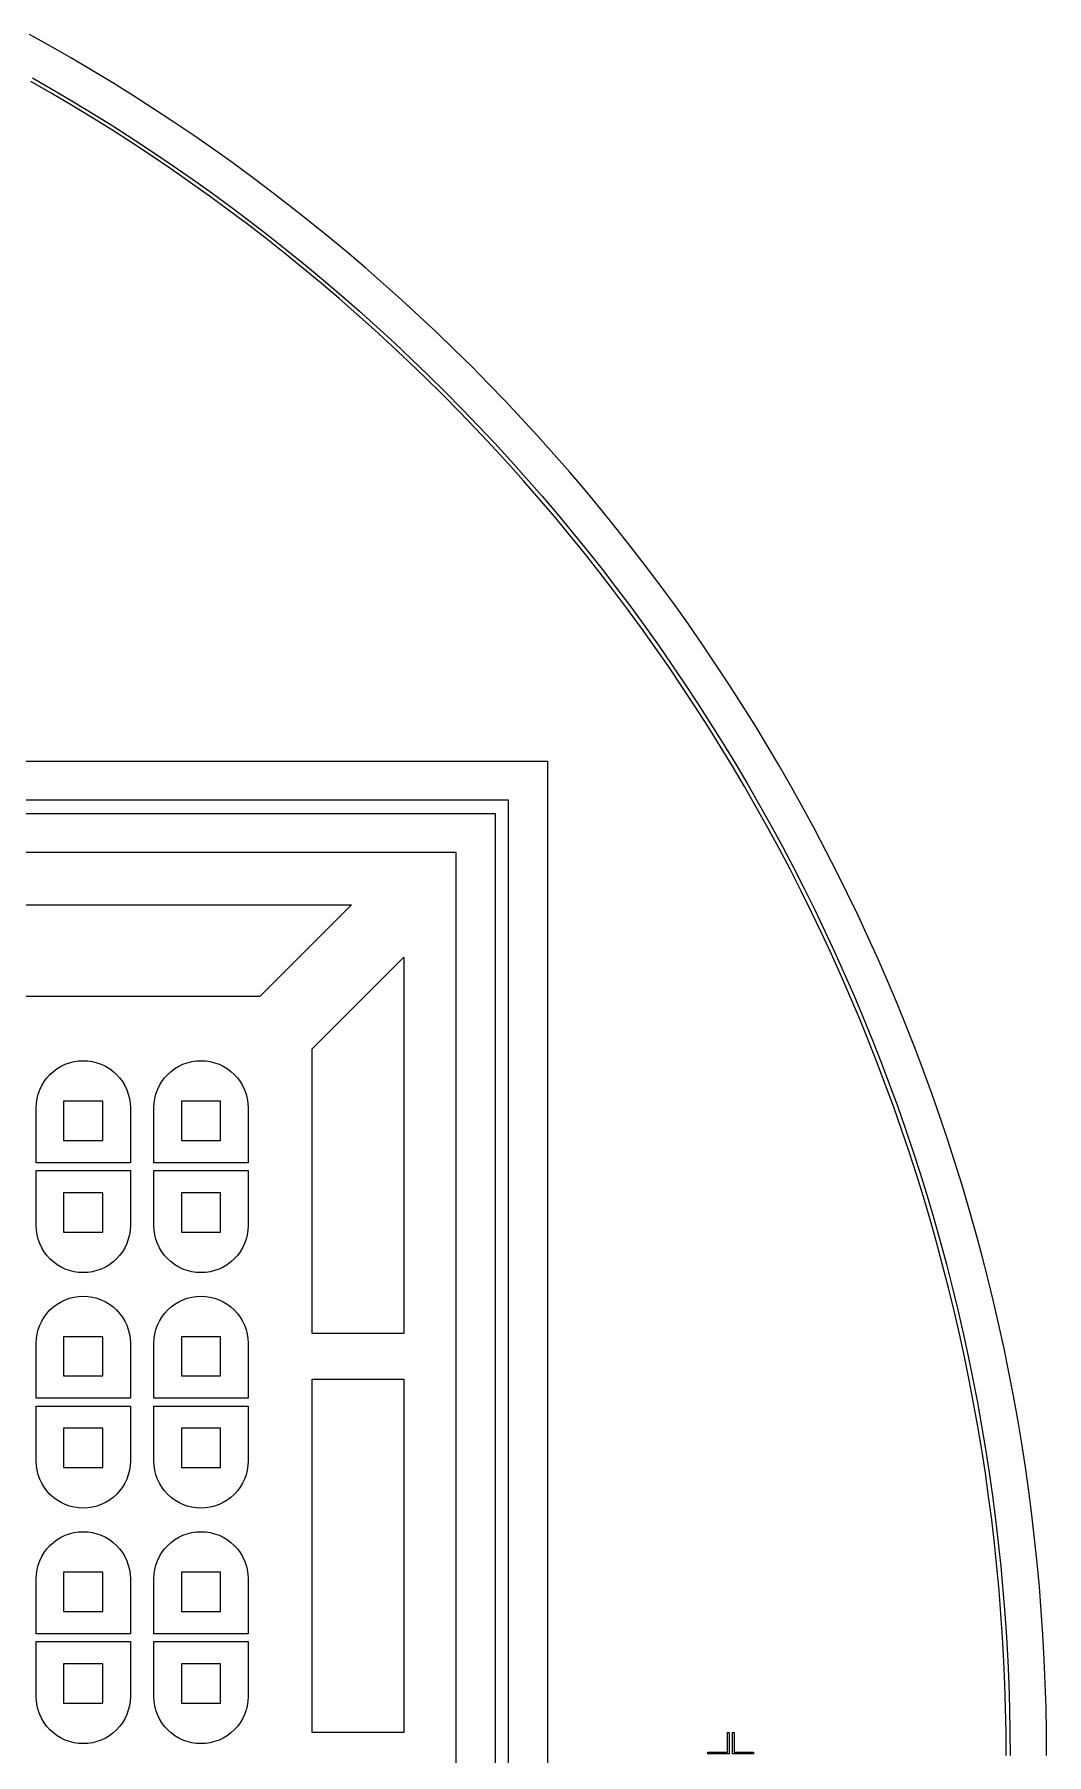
# Model space of a CAD drawing. Extents: x -25 to 122, y -49 to 104.
# Drawn here: x 82.9 to 122.4, y 27.5 to 94.5 of the extents above; entities that cross this region are included whole.
import ezdxf

# ---------------------------------------------------------------- set-up
doc = ezdxf.new("R2010")
doc.units = 0

msp = doc.modelspace()

# ---------------------------------------------------------------- linework, layer by layer
for p, q in [((83.5617, 94.0746), (82.7421, 94.5323)), ((84.3757, 93.6069), (83.5617, 94.0746)), ((85.1839, 93.1292), (84.3757, 93.6069)), ((85.9861, 92.6416), (85.1839, 93.1292)), ((83.5826, 92.2462), (82.7854, 92.7043)), ((82.8593, 92.8348), (83.6581, 92.3757)), ((86.7823, 92.1443), (85.9861, 92.6416)), ((84.3741, 91.7783), (83.5826, 92.2462)), ((83.6581, 92.3757), (84.4512, 91.907)), ((85.1599, 91.3008), (84.3741, 91.7783)), ((84.4512, 91.907), (85.2386, 91.4285)), ((87.5724, 91.6372), (86.7823, 92.1443)), ((85.9397, 90.8136), (85.1599, 91.3008)), ((85.2386, 91.4285), (86.0199, 90.9404)), ((88.3561, 91.1204), (87.5724, 91.6372)), ((89.1335, 90.5941), (88.3561, 91.1204)), ((86.7135, 90.317), (85.9397, 90.8136)), ((86.0199, 90.9404), (86.7953, 90.4427)), ((86.7953, 90.4427), (87.5644, 89.9356)), ((89.9043, 90.0582), (89.1335, 90.5941)), ((87.4811, 89.8108), (86.7135, 90.317)), ((88.2424, 89.2953), (87.4811, 89.8108)), ((87.5644, 89.9356), (88.3273, 89.419)), ((90.6685, 89.513), (89.9043, 90.0582)), ((88.9974, 88.7705), (88.2424, 89.2953)), ((88.3273, 89.419), (89.0838, 88.8932)), ((91.426, 88.9584), (90.6685, 89.513)), ((89.7459, 88.2365), (88.9974, 88.7705)), ((89.0838, 88.8932), (89.8338, 88.358)), ((92.1766, 88.3945), (91.426, 88.9584)), ((90.4878, 87.6933), (89.7459, 88.2365)), ((89.8338, 88.358), (90.5771, 87.8138)), ((90.5771, 87.8138), (91.3137, 87.2604)), ((92.9202, 87.8215), (92.1766, 88.3945)), ((93.6567, 87.2394), (92.9202, 87.8215)), ((91.2229, 87.1411), (90.4878, 87.6933)), ((91.9512, 86.5798), (91.2229, 87.1411)), ((91.3137, 87.2604), (92.0435, 86.6981)), ((94.3861, 86.6483), (93.6567, 87.2394)), ((92.6726, 86.0097), (91.9512, 86.5798)), ((92.0435, 86.6981), (92.7663, 86.1268)), ((95.1081, 86.0483), (94.3861, 86.6483)), ((93.3869, 85.4308), (92.6726, 86.0097)), ((92.7663, 86.1268), (93.4821, 85.5467)), ((95.8227, 85.4395), (95.1081, 86.0483)), ((94.0941, 84.8431), (93.3869, 85.4308)), ((93.4821, 85.5467), (94.1906, 84.9579)), ((96.5298, 84.8219), (95.8227, 85.4395)), ((94.794, 84.2469), (94.0941, 84.8431)), ((94.1906, 84.9579), (94.8919, 84.3604)), ((97.2292, 84.1957), (96.5298, 84.8219)), ((95.4865, 83.642), (94.794, 84.2469)), ((94.8919, 84.3604), (95.5859, 83.7544)), ((95.5859, 83.7544), (96.2723, 83.1399)), ((97.921, 83.561), (97.2292, 84.1957)), ((96.1715, 83.0287), (95.4865, 83.642)), ((96.2723, 83.1399), (96.9511, 82.517)), ((98.6048, 82.9179), (97.921, 83.561)), ((96.849, 82.4071), (96.1715, 83.0287)), ((97.5188, 81.7772), (96.849, 82.4071)), ((96.9511, 82.517), (97.6223, 81.8858)), ((99.2808, 82.2664), (98.6048, 82.9179)), ((98.1808, 81.1391), (97.5188, 81.7772)), ((97.6223, 81.8858), (98.2856, 81.2465)), ((99.9487, 81.6066), (99.2808, 82.2664)), ((98.835, 80.493), (98.1808, 81.1391)), ((98.2856, 81.2465), (98.941, 80.599)), ((100.608, 80.9388), (99.9487, 81.6066)), ((99.4811, 79.8388), (98.835, 80.493)), ((98.941, 80.599), (99.5885, 79.9436)), ((101.26, 80.2628), (100.608, 80.9388)), ((100.119, 79.1768), (99.4811, 79.8388)), ((99.5885, 79.9436), (100.228, 79.2802)), ((101.903, 79.5789), (101.26, 80.2628)), ((100.749, 78.507), (100.119, 79.1768)), ((100.228, 79.2802), (100.859, 78.6091)), ((102.538, 78.8872), (101.903, 79.5789)), ((101.371, 77.8295), (100.749, 78.507)), ((100.859, 78.6091), (101.482, 77.9303)), ((103.164, 78.1878), (102.538, 78.8872)), ((101.984, 77.1445), (101.371, 77.8295)), ((101.482, 77.9303), (102.096, 77.2439)), ((103.781, 77.4807), (103.164, 78.1878)), ((102.589, 76.452), (101.984, 77.1445)), ((102.096, 77.2439), (102.702, 76.5499)), ((104.39, 76.7661), (103.781, 77.4807)), ((103.185, 75.7521), (102.589, 76.452)), ((102.702, 76.5499), (103.3, 75.8486)), ((104.99, 76.0441), (104.39, 76.7661)), ((103.773, 75.0449), (103.185, 75.7521)), ((103.3, 75.8486), (103.889, 75.1401)), ((105.581, 75.3147), (104.99, 76.0441)), ((104.352, 74.3306), (103.773, 75.0449)), ((103.889, 75.1401), (104.469, 74.4243)), ((106.163, 74.5782), (105.581, 75.3147)), ((104.469, 74.4243), (105.04, 73.7015)), ((106.737, 73.8346), (106.163, 74.5782)), ((104.922, 73.6092), (104.352, 74.3306)), ((105.04, 73.7015), (105.602, 72.9717)), ((107.3, 73.084), (106.737, 73.8346)), ((105.483, 72.8809), (104.922, 73.6092)), ((107.855, 72.3265), (107.3, 73.084)), ((106.035, 72.1458), (105.483, 72.8809)), ((105.602, 72.9717), (106.156, 72.2351)), ((106.578, 71.4039), (106.035, 72.1458)), ((106.156, 72.2351), (106.7, 71.4918)), ((108.4, 71.5623), (107.855, 72.3265)), ((107.113, 70.6554), (106.578, 71.4039)), ((106.7, 71.4918), (107.235, 70.7418)), ((108.936, 70.7915), (108.4, 71.5623)), ((107.637, 69.9004), (107.113, 70.6554)), ((107.235, 70.7418), (107.761, 69.9853)), ((109.462, 70.0141), (108.936, 70.7915)), ((108.153, 69.1391), (107.637, 69.9004)), ((107.761, 69.9853), (108.278, 69.2224)), ((109.979, 69.2303), (109.462, 70.0141)), ((108.659, 68.3715), (108.153, 69.1391)), ((108.278, 69.2224), (108.785, 68.4532)), ((110.486, 68.4403), (109.979, 69.2303)), ((109.156, 67.5977), (108.659, 68.3715)), ((108.785, 68.4532), (109.282, 67.6779)), ((110.984, 67.6441), (110.486, 68.4403)), ((109.282, 67.6779), (109.77, 66.8965)), ((109.643, 66.8179), (109.156, 67.5977)), ((111.471, 66.8418), (110.984, 67.6441)), ((110.12, 66.0321), (109.643, 66.8179)), ((109.77, 66.8965), (110.249, 66.1092)), ((111.949, 66.0337), (111.471, 66.8418)), ((-11.209, 66.235), (102.919, 66.235)), ((102.919, 66.235), (102.919, -11.209)), ((110.588, 65.2406), (110.12, 66.0321)), ((110.249, 66.1092), (110.718, 65.3161)), ((112.417, 65.2197), (111.949, 66.0337)), ((111.046, 64.4434), (110.588, 65.2406)), ((110.718, 65.3161), (111.177, 64.5173)), ((112.874, 64.4), (112.417, 65.2197)), ((101.39, 64.7065), (-9.6805, 64.7065)), ((101.39, -9.6805), (101.39, 64.7065)), ((111.495, 63.6406), (111.046, 64.4434)), ((111.177, 64.5173), (111.626, 63.7129)), ((113.322, 63.5748), (112.874, 64.4)), ((-9.17099, 64.197), (100.881, 64.197)), ((100.881, 64.197), (100.881, -9.17099)), ((111.933, 62.8324), (111.495, 63.6406)), ((111.626, 63.7129), (112.065, 62.9031)), ((113.759, 62.7442), (113.322, 63.5748)), ((99.3525, 62.6685), (-7.64249, 62.6685)), ((99.3525, -7.64249), (99.3525, 62.6685)), ((112.361, 62.0188), (111.933, 62.8324)), ((112.065, 62.9031), (112.495, 62.0879)), ((114.187, 61.9082), (113.759, 62.7442)), ((112.78, 61.2001), (112.361, 62.0188)), ((112.495, 62.0879), (112.914, 61.2675)), ((114.604, 61.0671), (114.187, 61.9082)), ((113.188, 60.3763), (112.78, 61.2001)), ((112.914, 61.2675), (113.323, 60.4421)), ((115.01, 60.2209), (114.604, 61.0671)), ((71.4574, 60.6305), (95.2765, 60.6305)), ((95.2765, 60.6305), (91.71, 57.064)), ((113.586, 59.5475), (113.188, 60.3763)), ((113.323, 60.4421), (113.722, 59.6117)), ((115.406, 59.3698), (115.01, 60.2209)), ((113.974, 58.714), (113.586, 59.5475)), ((113.722, 59.6117), (114.111, 58.7764)), ((115.792, 58.5139), (115.406, 59.3698)), ((93.748, 55.026), (97.3145, 58.5925)), ((97.3145, 58.5925), (97.3145, 43.9444)), ((114.352, 57.8757), (113.974, 58.714)), ((114.111, 58.7764), (114.489, 57.9365)), ((116.167, 57.6534), (115.792, 58.5139)), ((114.72, 57.0328), (114.352, 57.8757)), ((114.489, 57.9365), (114.857, 57.0919)), ((116.532, 56.7883), (116.167, 57.6534)), ((91.71, 57.064), (71.4574, 57.064)), ((115.077, 56.1855), (114.72, 57.0328)), ((114.857, 57.0919), (115.215, 56.2429)), ((116.886, 55.9187), (116.532, 56.7883)), ((115.423, 55.3339), (115.077, 56.1855)), ((115.215, 56.2429), (115.563, 55.3896)), ((117.229, 55.045), (116.886, 55.9187)), ((93.748, 43.9444), (93.748, 55.026)), ((115.759, 54.4781), (115.423, 55.3339)), ((115.563, 55.3896), (115.899, 54.5321)), ((117.561, 54.167), (117.229, 55.045)), ((83.8127, 54.2583), (83.9671, 54.3508)), ((83.9671, 54.3508), (84.1298, 54.4278)), ((84.1298, 54.4278), (84.2993, 54.4885)), ((84.2993, 54.4885), (84.4739, 54.5322)), ((84.4739, 54.5322), (84.652, 54.5586)), ((84.652, 54.5586), (84.8317, 54.5674)), ((84.8317, 54.5674), (85.0115, 54.5586)), ((85.0115, 54.5586), (85.1896, 54.5322)), ((85.1896, 54.5322), (85.3642, 54.4885)), ((85.3642, 54.4885), (85.5337, 54.4278)), ((85.5337, 54.4278), (85.6964, 54.3508)), ((85.6964, 54.3508), (85.8508, 54.2583)), ((88.3982, 54.2583), (88.5526, 54.3508)), ((88.5526, 54.3508), (88.7153, 54.4278)), ((88.7153, 54.4278), (88.8848, 54.4885)), ((88.8848, 54.4885), (89.0594, 54.5322)), ((89.0594, 54.5322), (89.2375, 54.5586)), ((89.2375, 54.5586), (89.4172, 54.5674)), ((89.4172, 54.5674), (89.597, 54.5586)), ((89.597, 54.5586), (89.7751, 54.5322)), ((89.7751, 54.5322), (89.9497, 54.4885)), ((89.9497, 54.4885), (90.1192, 54.4278)), ((90.1192, 54.4278), (90.2819, 54.3508)), ((90.2819, 54.3508), (90.4363, 54.2583)), ((116.085, 53.6183), (115.759, 54.4781)), ((115.899, 54.5321), (116.226, 53.6705)), ((83.1372, 53.4352), (83.2141, 53.5979)), ((83.2141, 53.5979), (83.3067, 53.7523)), ((83.3067, 53.7523), (83.4139, 53.8969)), ((83.4139, 53.8969), (83.5348, 54.0302)), ((83.5348, 54.0302), (83.6681, 54.1511)), ((83.6681, 54.1511), (83.8127, 54.2583)), ((85.8508, 54.2583), (85.9953, 54.1511)), ((85.9953, 54.1511), (86.1287, 54.0302)), ((86.1287, 54.0302), (86.2496, 53.8969)), ((86.2496, 53.8969), (86.3568, 53.7523)), ((86.3568, 53.7523), (86.4494, 53.5979)), ((86.4494, 53.5979), (86.5263, 53.4352)), ((87.7227, 53.4352), (87.7996, 53.5979)), ((87.7996, 53.5979), (87.8922, 53.7523)), ((87.8922, 53.7523), (87.9994, 53.8969)), ((87.9994, 53.8969), (88.1203, 54.0302)), ((88.1203, 54.0302), (88.2536, 54.1511)), ((88.2536, 54.1511), (88.3982, 54.2583)), ((90.4363, 54.2583), (90.5808, 54.1511)), ((90.5808, 54.1511), (90.7142, 54.0302)), ((90.7142, 54.0302), (90.8351, 53.8969)), ((90.8351, 53.8969), (90.9423, 53.7523)), ((90.9423, 53.7523), (91.0349, 53.5979)), ((91.0349, 53.5979), (91.1118, 53.4352)), ((116.4, 52.7545), (116.085, 53.6183)), ((116.226, 53.6705), (116.541, 52.805)), ((117.883, 53.285), (117.561, 54.167)), ((83.0064, 52.913), (83.0328, 53.0911)), ((83.0328, 53.0911), (83.0765, 53.2657)), ((83.0765, 53.2657), (83.1372, 53.4352)), ((85.596, 52.988), (84.0675, 52.988)), ((84.0675, 52.988), (84.0675, 51.4595)), ((85.596, 51.4595), (85.596, 52.988)), ((86.5263, 53.4352), (86.587, 53.2657)), ((86.587, 53.2657), (86.6307, 53.0911)), ((86.6307, 53.0911), (86.6571, 52.913)), ((87.5919, 52.913), (87.6183, 53.0911)), ((87.6183, 53.0911), (87.662, 53.2657)), ((87.662, 53.2657), (87.7227, 53.4352)), ((90.1815, 52.988), (88.653, 52.988)), ((88.653, 52.988), (88.653, 51.4595)), ((90.1815, 51.4595), (90.1815, 52.988)), ((91.1118, 53.4352), (91.1725, 53.2657)), ((91.1725, 53.2657), (91.2162, 53.0911)), ((91.2162, 53.0911), (91.2426, 52.913)), ((118.194, 52.3992), (117.883, 53.285)), ((82.9976, 52.7332), (83.0064, 52.913)), ((82.9976, 50.5933), (82.9976, 52.7332)), ((86.6571, 52.913), (86.6659, 52.7332)), ((86.6659, 52.7332), (86.6659, 50.5933)), ((87.5831, 52.7332), (87.5919, 52.913)), ((87.5831, 50.5933), (87.5831, 52.7332)), ((91.2426, 52.913), (91.2514, 52.7332)), ((91.2514, 52.7332), (91.2514, 50.5933)), ((116.705, 51.8869), (116.4, 52.7545)), ((116.541, 52.805), (116.846, 51.9357)), ((118.494, 51.5096), (118.194, 52.3992)), ((116.998, 51.0156), (116.705, 51.8869)), ((116.846, 51.9357), (117.141, 51.0626)), ((84.0675, 51.4595), (85.596, 51.4595)), ((88.653, 51.4595), (90.1815, 51.4595)), ((117.281, 50.1408), (116.998, 51.0156)), ((117.141, 51.0626), (117.424, 50.1861)), ((118.783, 50.6164), (118.494, 51.5096)), ((86.6659, 50.5933), (82.9976, 50.5933)), ((82.9976, 48.1477), (82.9976, 50.2876)), ((82.9976, 50.2876), (86.6659, 50.2876)), ((86.6659, 50.2876), (86.6659, 48.1477)), ((91.2514, 50.5933), (87.5831, 50.5933)), ((87.5831, 48.1477), (87.5831, 50.2876)), ((87.5831, 50.2876), (91.2514, 50.2876)), ((91.2514, 50.2876), (91.2514, 48.1477)), ((119.061, 49.7198), (118.783, 50.6164)), ((117.554, 49.2626), (117.281, 50.1408)), ((117.424, 50.1861), (117.697, 49.3061)), ((119.328, 48.8197), (119.061, 49.7198)), ((85.596, 49.4215), (84.0675, 49.4215)), ((84.0675, 49.4215), (84.0675, 47.893)), ((85.596, 47.893), (85.596, 49.4215)), ((90.1815, 49.4215), (88.653, 49.4215)), ((88.653, 49.4215), (88.653, 47.893)), ((90.1815, 47.893), (90.1815, 49.4215)), ((117.815, 48.3811), (117.554, 49.2626)), ((117.697, 49.3061), (117.959, 48.4229)), ((118.066, 47.4964), (117.815, 48.3811)), ((117.959, 48.4229), (118.21, 47.5364)), ((119.584, 47.9165), (119.328, 48.8197)), ((83.0064, 47.968), (82.9976, 48.1477)), ((83.0328, 47.7899), (83.0064, 47.968)), ((83.0765, 47.6153), (83.0328, 47.7899)), ((83.1372, 47.4458), (83.0765, 47.6153)), ((84.0675, 47.893), (85.596, 47.893)), ((86.587, 47.6153), (86.5263, 47.4458)), ((86.6307, 47.7899), (86.587, 47.6153)), ((86.6571, 47.968), (86.6307, 47.7899)), ((86.6659, 48.1477), (86.6571, 47.968)), ((87.5919, 47.968), (87.5831, 48.1477)), ((87.6183, 47.7899), (87.5919, 47.968)), ((87.662, 47.6153), (87.6183, 47.7899)), ((87.7227, 47.4458), (87.662, 47.6153)), ((88.653, 47.893), (90.1815, 47.893)), ((91.1725, 47.6153), (91.1118, 47.4458)), ((91.2162, 47.7899), (91.1725, 47.6153)), ((91.2426, 47.968), (91.2162, 47.7899)), ((91.2514, 48.1477), (91.2426, 47.968)), ((119.829, 47.0102), (119.584, 47.9165)), ((83.2141, 47.2831), (83.1372, 47.4458)), ((83.3067, 47.1287), (83.2141, 47.2831)), ((83.4139, 46.9841), (83.3067, 47.1287)), ((83.5348, 46.8508), (83.4139, 46.9841)), ((86.2496, 46.9841), (86.1287, 46.8508)), ((86.3568, 47.1287), (86.2496, 46.9841)), ((86.4494, 47.2831), (86.3568, 47.1287)), ((86.5263, 47.4458), (86.4494, 47.2831)), ((87.7996, 47.2831), (87.7227, 47.4458)), ((87.8922, 47.1287), (87.7996, 47.2831)), ((87.9994, 46.9841), (87.8922, 47.1287)), ((88.1203, 46.8508), (87.9994, 46.9841)), ((90.8351, 46.9841), (90.7142, 46.8508)), ((90.9423, 47.1287), (90.8351, 46.9841)), ((91.0349, 47.2831), (90.9423, 47.1287)), ((91.1118, 47.4458), (91.0349, 47.2831)), ((118.306, 46.6088), (118.066, 47.4964)), ((118.21, 47.5364), (118.451, 46.647)), ((120.062, 46.101), (119.829, 47.0102)), ((83.6681, 46.7299), (83.5348, 46.8508)), ((83.8127, 46.6227), (83.6681, 46.7299)), ((83.9671, 46.5301), (83.8127, 46.6227)), ((84.1298, 46.4532), (83.9671, 46.5301)), ((84.2993, 46.3925), (84.1298, 46.4532)), ((84.4739, 46.3488), (84.2993, 46.3925)), ((84.652, 46.3224), (84.4739, 46.3488)), ((84.8317, 46.3136), (84.652, 46.3224)), ((85.0115, 46.3224), (84.8317, 46.3136)), ((85.1896, 46.3488), (85.0115, 46.3224)), ((85.3642, 46.3925), (85.1896, 46.3488)), ((85.5337, 46.4532), (85.3642, 46.3925)), ((85.6964, 46.5301), (85.5337, 46.4532)), ((85.8508, 46.6227), (85.6964, 46.5301)), ((85.9953, 46.7299), (85.8508, 46.6227)), ((86.1287, 46.8508), (85.9953, 46.7299)), ((88.2536, 46.7299), (88.1203, 46.8508)), ((88.3982, 46.6227), (88.2536, 46.7299)), ((88.5526, 46.5301), (88.3982, 46.6227)), ((88.7153, 46.4532), (88.5526, 46.5301)), ((88.8848, 46.3925), (88.7153, 46.4532)), ((89.0594, 46.3488), (88.8848, 46.3925)), ((89.2375, 46.3224), (89.0594, 46.3488)), ((89.4172, 46.3136), (89.2375, 46.3224)), ((89.597, 46.3224), (89.4172, 46.3136)), ((89.7751, 46.3488), (89.597, 46.3224)), ((89.9497, 46.3925), (89.7751, 46.3488)), ((90.1192, 46.4532), (89.9497, 46.3925)), ((90.2819, 46.5301), (90.1192, 46.4532)), ((90.4363, 46.6227), (90.2819, 46.5301)), ((90.5808, 46.7299), (90.4363, 46.6227)), ((90.7142, 46.8508), (90.5808, 46.7299)), ((118.535, 45.7183), (118.306, 46.6088)), ((118.451, 46.647), (118.68, 45.7547)), ((118.753, 44.825), (118.535, 45.7183)), ((118.68, 45.7547), (118.898, 44.8597)), ((120.285, 45.1889), (120.062, 46.101)), ((83.5348, 44.8592), (83.6681, 44.9801)), ((83.6681, 44.9801), (83.8127, 45.0873)), ((83.8127, 45.0873), (83.9671, 45.1799)), ((83.9671, 45.1799), (84.1298, 45.2568)), ((84.1298, 45.2568), (84.2993, 45.3175)), ((84.2993, 45.3175), (84.4739, 45.3612)), ((84.4739, 45.3612), (84.652, 45.3876)), ((84.652, 45.3876), (84.8317, 45.3964)), ((84.8317, 45.3964), (85.0115, 45.3876)), ((85.0115, 45.3876), (85.1896, 45.3612)), ((85.1896, 45.3612), (85.3642, 45.3175)), ((85.3642, 45.3175), (85.5337, 45.2568)), ((85.5337, 45.2568), (85.6964, 45.1799)), ((85.6964, 45.1799), (85.8508, 45.0873)), ((85.8508, 45.0873), (85.9953, 44.9801)), ((85.9953, 44.9801), (86.1287, 44.8592)), ((88.1203, 44.8592), (88.2536, 44.9801)), ((88.2536, 44.9801), (88.3982, 45.0873)), ((88.3982, 45.0873), (88.5526, 45.1799)), ((88.5526, 45.1799), (88.7153, 45.2568)), ((88.7153, 45.2568), (88.8848, 45.3175)), ((88.8848, 45.3175), (89.0594, 45.3612)), ((89.0594, 45.3612), (89.2375, 45.3876)), ((89.2375, 45.3876), (89.4172, 45.3964)), ((89.4172, 45.3964), (89.597, 45.3876)), ((89.597, 45.3876), (89.7751, 45.3612)), ((89.7751, 45.3612), (89.9497, 45.3175)), ((89.9497, 45.3175), (90.1192, 45.2568)), ((90.1192, 45.2568), (90.2819, 45.1799)), ((90.2819, 45.1799), (90.4363, 45.0873)), ((90.4363, 45.0873), (90.5808, 44.9801)), ((90.5808, 44.9801), (90.7142, 44.8592)), ((120.496, 44.2742), (120.285, 45.1889)), ((83.0765, 44.0947), (83.1372, 44.2642)), ((83.1372, 44.2642), (83.2141, 44.4269)), ((83.2141, 44.4269), (83.3067, 44.5813)), ((83.3067, 44.5813), (83.4139, 44.7258)), ((83.4139, 44.7258), (83.5348, 44.8592)), ((86.1287, 44.8592), (86.2496, 44.7258)), ((86.2496, 44.7258), (86.3568, 44.5813)), ((86.3568, 44.5813), (86.4494, 44.4269)), ((86.4494, 44.4269), (86.5263, 44.2642)), ((86.5263, 44.2642), (86.587, 44.0947)), ((87.662, 44.0947), (87.7227, 44.2642)), ((87.7227, 44.2642), (87.7996, 44.4269)), ((87.7996, 44.4269), (87.8922, 44.5813)), ((87.8922, 44.5813), (87.9994, 44.7258)), ((87.9994, 44.7258), (88.1203, 44.8592)), ((90.7142, 44.8592), (90.8351, 44.7258)), ((90.8351, 44.7258), (90.9423, 44.5813)), ((90.9423, 44.5813), (91.0349, 44.4269)), ((91.0349, 44.4269), (91.1118, 44.2642)), ((91.1118, 44.2642), (91.1725, 44.0947)), ((118.959, 43.9291), (118.753, 44.825)), ((118.898, 44.8597), (119.106, 43.962)), ((120.696, 43.357), (120.496, 44.2742)), ((82.9976, 43.5622), (83.0064, 43.742)), ((82.9976, 41.4223), (82.9976, 43.5622)), ((83.0064, 43.742), (83.0328, 43.9201)), ((83.0328, 43.9201), (83.0765, 44.0947)), ((85.596, 43.817), (84.0675, 43.817)), ((84.0675, 43.817), (84.0675, 42.2885)), ((85.596, 42.2885), (85.596, 43.817)), ((86.587, 44.0947), (86.6307, 43.9201)), ((86.6307, 43.9201), (86.6571, 43.742)), ((86.6571, 43.742), (86.6659, 43.5622)), ((86.6659, 43.5622), (86.6659, 41.4223)), ((87.5831, 43.5622), (87.5919, 43.742)), ((87.5831, 41.4223), (87.5831, 43.5622)), ((87.5919, 43.742), (87.6183, 43.9201)), ((87.6183, 43.9201), (87.662, 44.0947)), ((90.1815, 43.817), (88.653, 43.817)), ((88.653, 43.817), (88.653, 42.2885)), ((90.1815, 42.2885), (90.1815, 43.817)), ((91.1725, 44.0947), (91.2162, 43.9201)), ((91.2162, 43.9201), (91.2426, 43.742)), ((91.2426, 43.742), (91.2514, 43.5622)), ((91.2514, 43.5622), (91.2514, 41.4223)), ((97.3145, 43.9444), (93.748, 43.9444)), ((119.155, 43.0308), (118.959, 43.9291)), ((119.106, 43.962), (119.302, 43.0619)), ((119.34, 42.1301), (119.155, 43.0308)), ((119.302, 43.0619), (119.487, 42.1594)), ((120.885, 42.4374), (120.696, 43.357)), ((84.0675, 42.2885), (85.596, 42.2885)), ((88.653, 42.2885), (90.1815, 42.2885)), ((121.063, 41.5155), (120.885, 42.4374)), ((93.748, 28.4046), (93.748, 42.1611)), ((93.748, 42.1611), (97.3145, 42.1611)), ((97.3145, 42.1611), (97.3145, 28.4046)), ((119.514, 41.2272), (119.34, 42.1301)), ((119.487, 42.1594), (119.662, 41.2547)), ((86.6659, 41.4223), (82.9976, 41.4223)), ((82.9976, 38.9767), (82.9976, 41.1167)), ((82.9976, 41.1167), (86.6659, 41.1167)), ((86.6659, 41.1167), (86.6659, 38.9767)), ((91.2514, 41.4223), (87.5831, 41.4223)), ((87.5831, 38.9767), (87.5831, 41.1167)), ((87.5831, 41.1167), (91.2514, 41.1167)), ((91.2514, 41.1167), (91.2514, 38.9767)), ((119.677, 40.3223), (119.514, 41.2272)), ((119.662, 41.2547), (119.825, 40.3479)), ((121.229, 40.5916), (121.063, 41.5155)), ((85.596, 40.2505), (84.0675, 40.2505)), ((84.0675, 40.2505), (84.0675, 38.722)), ((85.596, 38.722), (85.596, 40.2505)), ((90.1815, 40.2505), (88.653, 40.2505)), ((88.653, 40.2505), (88.653, 38.722)), ((90.1815, 38.722), (90.1815, 40.2505)), ((119.829, 39.4154), (119.677, 40.3223)), ((119.825, 40.3479), (119.977, 39.4393)), ((121.384, 39.6656), (121.229, 40.5916)), ((121.527, 38.7379), (121.384, 39.6656)), ((83.0064, 38.797), (82.9976, 38.9767)), ((86.6659, 38.9767), (86.6571, 38.797)), ((87.5919, 38.797), (87.5831, 38.9767)), ((91.2514, 38.9767), (91.2426, 38.797)), ((119.969, 38.5068), (119.829, 39.4154)), ((119.977, 39.4393), (120.117, 38.5288)), ((83.0328, 38.6189), (83.0064, 38.797)), ((83.0765, 38.4443), (83.0328, 38.6189)), ((83.1372, 38.2748), (83.0765, 38.4443)), ((83.2141, 38.1121), (83.1372, 38.2748)), ((84.0675, 38.722), (85.596, 38.722)), ((86.5263, 38.2748), (86.4494, 38.1121)), ((86.587, 38.4443), (86.5263, 38.2748)), ((86.6307, 38.6189), (86.587, 38.4443)), ((86.6571, 38.797), (86.6307, 38.6189)), ((87.6183, 38.6189), (87.5919, 38.797)), ((87.662, 38.4443), (87.6183, 38.6189)), ((87.7227, 38.2748), (87.662, 38.4443)), ((87.7996, 38.1121), (87.7227, 38.2748)), ((88.653, 38.722), (90.1815, 38.722)), ((91.1118, 38.2748), (91.0349, 38.1121)), ((91.1725, 38.4443), (91.1118, 38.2748)), ((91.2162, 38.6189), (91.1725, 38.4443)), ((91.2426, 38.797), (91.2162, 38.6189)), ((120.098, 37.5964), (119.969, 38.5068)), ((120.117, 38.5288), (120.247, 37.6166)), ((121.659, 37.8084), (121.527, 38.7379)), ((83.3067, 37.9577), (83.2141, 38.1121)), ((83.4139, 37.8131), (83.3067, 37.9577)), ((83.5348, 37.6798), (83.4139, 37.8131)), ((83.6681, 37.5589), (83.5348, 37.6798)), ((83.8127, 37.4517), (83.6681, 37.5589)), ((85.9953, 37.5589), (85.8508, 37.4517)), ((86.1287, 37.6798), (85.9953, 37.5589)), ((86.2496, 37.8131), (86.1287, 37.6798)), ((86.3568, 37.9577), (86.2496, 37.8131)), ((86.4494, 38.1121), (86.3568, 37.9577)), ((87.8922, 37.9577), (87.7996, 38.1121)), ((87.9994, 37.8131), (87.8922, 37.9577)), ((88.1203, 37.6798), (87.9994, 37.8131)), ((88.2536, 37.5589), (88.1203, 37.6798)), ((88.3982, 37.4517), (88.2536, 37.5589)), ((90.5808, 37.5589), (90.4363, 37.4517)), ((90.7142, 37.6798), (90.5808, 37.5589)), ((90.8351, 37.8131), (90.7142, 37.6798)), ((90.9423, 37.9577), (90.8351, 37.8131)), ((91.0349, 38.1121), (90.9423, 37.9577)), ((120.217, 36.6846), (120.098, 37.5964)), ((120.247, 37.6166), (120.365, 36.703)), ((121.78, 36.8774), (121.659, 37.8084)), ((83.9671, 37.3591), (83.8127, 37.4517)), ((84.1298, 37.2822), (83.9671, 37.3591)), ((84.2993, 37.2215), (84.1298, 37.2822)), ((84.4739, 37.1778), (84.2993, 37.2215)), ((84.652, 37.1514), (84.4739, 37.1778)), ((84.8317, 37.1425), (84.652, 37.1514)), ((85.0115, 37.1514), (84.8317, 37.1425)), ((85.1896, 37.1778), (85.0115, 37.1514)), ((85.3642, 37.2215), (85.1896, 37.1778)), ((85.5337, 37.2822), (85.3642, 37.2215)), ((85.6964, 37.3591), (85.5337, 37.2822)), ((85.8508, 37.4517), (85.6964, 37.3591)), ((88.5526, 37.3591), (88.3982, 37.4517)), ((88.7153, 37.2822), (88.5526, 37.3591)), ((88.8848, 37.2215), (88.7153, 37.2822)), ((89.0594, 37.1778), (88.8848, 37.2215)), ((89.2375, 37.1514), (89.0594, 37.1778)), ((89.4172, 37.1425), (89.2375, 37.1514)), ((89.597, 37.1514), (89.4172, 37.1425)), ((89.7751, 37.1778), (89.597, 37.1514)), ((89.9497, 37.2215), (89.7751, 37.1778)), ((90.1192, 37.2822), (89.9497, 37.2215)), ((90.2819, 37.3591), (90.1192, 37.2822)), ((90.4363, 37.4517), (90.2819, 37.3591)), ((121.889, 35.945), (121.78, 36.8774)), ((84.2993, 36.1465), (84.4739, 36.1902)), ((84.4739, 36.1902), (84.652, 36.2166)), ((84.652, 36.2166), (84.8317, 36.2254)), ((84.8317, 36.2254), (85.0115, 36.2166)), ((85.0115, 36.2166), (85.1896, 36.1902)), ((85.1896, 36.1902), (85.3642, 36.1465)), ((88.8848, 36.1465), (89.0594, 36.1902)), ((89.0594, 36.1902), (89.2375, 36.2166)), ((89.2375, 36.2166), (89.4172, 36.2254)), ((89.4172, 36.2254), (89.597, 36.2166)), ((89.597, 36.2166), (89.7751, 36.1902)), ((89.7751, 36.1902), (89.9497, 36.1465)), ((120.323, 35.7714), (120.217, 36.6846)), ((120.365, 36.703), (120.473, 35.7879)), ((83.3067, 35.4103), (83.4139, 35.5548)), ((83.4139, 35.5548), (83.5348, 35.6882)), ((83.5348, 35.6882), (83.6681, 35.8091)), ((83.6681, 35.8091), (83.8127, 35.9163)), ((83.8127, 35.9163), (83.9671, 36.0089)), ((83.9671, 36.0089), (84.1298, 36.0858)), ((84.1298, 36.0858), (84.2993, 36.1465)), ((85.3642, 36.1465), (85.5337, 36.0858)), ((85.5337, 36.0858), (85.6964, 36.0089)), ((85.6964, 36.0089), (85.8508, 35.9163)), ((85.8508, 35.9163), (85.9953, 35.8091)), ((85.9953, 35.8091), (86.1287, 35.6882)), ((86.1287, 35.6882), (86.2496, 35.5548)), ((86.2496, 35.5548), (86.3568, 35.4103)), ((87.8922, 35.4103), (87.9994, 35.5548)), ((87.9994, 35.5548), (88.1203, 35.6882)), ((88.1203, 35.6882), (88.2536, 35.8091)), ((88.2536, 35.8091), (88.3982, 35.9163)), ((88.3982, 35.9163), (88.5526, 36.0089)), ((88.5526, 36.0089), (88.7153, 36.0858)), ((88.7153, 36.0858), (88.8848, 36.1465)), ((89.9497, 36.1465), (90.1192, 36.0858)), ((90.1192, 36.0858), (90.2819, 36.0089)), ((90.2819, 36.0089), (90.4363, 35.9163)), ((90.4363, 35.9163), (90.5808, 35.8091)), ((90.5808, 35.8091), (90.7142, 35.6882)), ((90.7142, 35.6882), (90.8351, 35.5548)), ((90.8351, 35.5548), (90.9423, 35.4103)), ((120.419, 34.8569), (120.323, 35.7714)), ((120.473, 35.7879), (120.568, 34.8716)), ((121.987, 35.0113), (121.889, 35.945)), ((83.0328, 34.7491), (83.0765, 34.9237)), ((83.0765, 34.9237), (83.1372, 35.0932)), ((83.1372, 35.0932), (83.2141, 35.2559)), ((83.2141, 35.2559), (83.3067, 35.4103)), ((86.3568, 35.4103), (86.4494, 35.2559)), ((86.4494, 35.2559), (86.5263, 35.0932)), ((86.5263, 35.0932), (86.587, 34.9237)), ((86.587, 34.9237), (86.6307, 34.7491)), ((87.6183, 34.7491), (87.662, 34.9237)), ((87.662, 34.9237), (87.7227, 35.0932)), ((87.7227, 35.0932), (87.7996, 35.2559)), ((87.7996, 35.2559), (87.8922, 35.4103)), ((90.9423, 35.4103), (91.0349, 35.2559)), ((91.0349, 35.2559), (91.1118, 35.0932)), ((91.1118, 35.0932), (91.1725, 34.9237)), ((91.1725, 34.9237), (91.2162, 34.7491)), ((120.504, 33.9413), (120.419, 34.8569)), ((120.568, 34.8716), (120.653, 33.9542)), ((122.073, 34.0765), (121.987, 35.0113)), ((82.9976, 34.3912), (83.0064, 34.571)), ((82.9976, 32.2513), (82.9976, 34.3912)), ((83.0064, 34.571), (83.0328, 34.7491)), ((85.596, 34.646), (84.0675, 34.646)), ((84.0675, 34.646), (84.0675, 33.1175)), ((85.596, 33.1175), (85.596, 34.646)), ((86.6307, 34.7491), (86.6571, 34.571)), ((86.6571, 34.571), (86.6659, 34.3912)), ((86.6659, 34.3912), (86.6659, 32.2513)), ((87.5831, 34.3912), (87.5919, 34.571)), ((87.5831, 32.2513), (87.5831, 34.3912)), ((87.5919, 34.571), (87.6183, 34.7491)), ((90.1815, 34.646), (88.653, 34.646)), ((88.653, 34.646), (88.653, 33.1175)), ((90.1815, 33.1175), (90.1815, 34.646)), ((91.2162, 34.7491), (91.2426, 34.571)), ((91.2426, 34.571), (91.2514, 34.3912)), ((91.2514, 34.3912), (91.2514, 32.2513)), ((120.577, 33.0248), (120.504, 33.9413)), ((120.653, 33.9542), (120.727, 33.0358)), ((122.148, 33.1407), (122.073, 34.0765)), ((84.0675, 33.1175), (85.596, 33.1175)), ((88.653, 33.1175), (90.1815, 33.1175)), ((120.639, 32.1074), (120.577, 33.0248)), ((120.727, 33.0358), (120.789, 32.1166)), ((122.211, 32.204), (122.148, 33.1407)), ((86.6659, 32.2513), (82.9976, 32.2513)), ((91.2514, 32.2513), (87.5831, 32.2513)), ((122.263, 31.2666), (122.211, 32.204)), ((82.9976, 29.8057), (82.9976, 31.9456)), ((82.9976, 31.9456), (86.6659, 31.9456)), ((86.6659, 31.9456), (86.6659, 29.8057)), ((87.5831, 29.8057), (87.5831, 31.9456)), ((87.5831, 31.9456), (91.2514, 31.9456)), ((91.2514, 31.9456), (91.2514, 29.8057)), ((120.69, 31.1894), (120.639, 32.1074)), ((120.789, 32.1166), (120.84, 31.1967)), ((85.596, 31.0795), (84.0675, 31.0795)), ((84.0675, 31.0795), (84.0675, 29.551)), ((85.596, 29.551), (85.596, 31.0795)), ((90.1815, 31.0795), (88.653, 31.0795)), ((88.653, 31.0795), (88.653, 29.551)), ((90.1815, 29.551), (90.1815, 31.0795)), ((120.729, 30.2708), (120.69, 31.1894)), ((120.84, 31.1967), (120.879, 30.2763)), ((122.303, 30.3287), (122.263, 31.2666)), ((120.757, 29.3517), (120.729, 30.2708)), ((120.879, 30.2763), (120.907, 29.3554)), ((122.332, 29.3904), (122.303, 30.3287)), ((83.0064, 29.626), (82.9976, 29.8057)), ((83.0328, 29.4479), (83.0064, 29.626)), ((84.0675, 29.551), (85.596, 29.551)), ((86.6571, 29.626), (86.6307, 29.4479)), ((86.6659, 29.8057), (86.6571, 29.626)), ((87.5919, 29.626), (87.5831, 29.8057)), ((87.6183, 29.4479), (87.5919, 29.626)), ((88.653, 29.551), (90.1815, 29.551)), ((91.2426, 29.626), (91.2162, 29.4479)), ((91.2514, 29.8057), (91.2426, 29.626)), ((83.0765, 29.2733), (83.0328, 29.4479)), ((83.1372, 29.1038), (83.0765, 29.2733)), ((83.2141, 28.9411), (83.1372, 29.1038)), ((83.3067, 28.7867), (83.2141, 28.9411)), ((86.4494, 28.9411), (86.3568, 28.7867)), ((86.5263, 29.1038), (86.4494, 28.9411)), ((86.587, 29.2733), (86.5263, 29.1038)), ((86.6307, 29.4479), (86.587, 29.2733)), ((87.662, 29.2733), (87.6183, 29.4479)), ((87.7227, 29.1038), (87.662, 29.2733)), ((87.7996, 28.9411), (87.7227, 29.1038)), ((87.8922, 28.7867), (87.7996, 28.9411)), ((91.0349, 28.9411), (90.9423, 28.7867)), ((91.1118, 29.1038), (91.0349, 28.9411)), ((91.1725, 29.2733), (91.1118, 29.1038)), ((91.2162, 29.4479), (91.1725, 29.2733)), ((120.774, 28.4324), (120.757, 29.3517)), ((120.907, 29.3554), (120.924, 28.4343)), ((122.349, 28.4518), (122.332, 29.3904)), ((83.4139, 28.6421), (83.3067, 28.7867)), ((83.5348, 28.5088), (83.4139, 28.6421)), ((83.6681, 28.3879), (83.5348, 28.5088)), ((83.8127, 28.2807), (83.6681, 28.3879)), ((83.9671, 28.1881), (83.8127, 28.2807)), ((84.1298, 28.1112), (83.9671, 28.1881)), ((85.6964, 28.1881), (85.5337, 28.1112)), ((85.8508, 28.2807), (85.6964, 28.1881)), ((85.9953, 28.3879), (85.8508, 28.2807)), ((86.1287, 28.5088), (85.9953, 28.3879)), ((86.2496, 28.6421), (86.1287, 28.5088)), ((86.3568, 28.7867), (86.2496, 28.6421)), ((87.9994, 28.6421), (87.8922, 28.7867)), ((88.1203, 28.5088), (87.9994, 28.6421)), ((88.2536, 28.3879), (88.1203, 28.5088)), ((88.3982, 28.2807), (88.2536, 28.3879)), ((88.5526, 28.1881), (88.3982, 28.2807)), ((88.7153, 28.1112), (88.5526, 28.1881)), ((90.2819, 28.1881), (90.1192, 28.1112)), ((90.4363, 28.2807), (90.2819, 28.1881)), ((90.5808, 28.3879), (90.4363, 28.2807)), ((90.7142, 28.5088), (90.5808, 28.3879)), ((90.8351, 28.6421), (90.7142, 28.5088)), ((90.9423, 28.7867), (90.8351, 28.6421)), ((97.3145, 28.4046), (93.748, 28.4046)), ((109.925, 27.6404), (109.925, 28.4046)), ((109.925, 28.4046), (109.988, 28.4046)), ((109.988, 28.4046), (109.988, 27.5767)), ((110.116, 27.5767), (110.116, 28.4046)), ((110.116, 28.4046), (110.179, 28.4046)), ((110.179, 28.4046), (110.179, 27.6404)), ((120.78, 27.513), (120.774, 28.4324)), ((120.924, 28.4343), (120.93, 27.513)), ((122.355, 27.513), (122.349, 28.4518)), ((84.2993, 28.0505), (84.1298, 28.1112)), ((84.4739, 28.0068), (84.2993, 28.0505)), ((84.652, 27.9804), (84.4739, 28.0068)), ((84.8317, 27.9716), (84.652, 27.9804)), ((85.0115, 27.9804), (84.8317, 27.9716)), ((85.1896, 28.0068), (85.0115, 27.9804)), ((85.3642, 28.0505), (85.1896, 28.0068)), ((85.5337, 28.1112), (85.3642, 28.0505)), ((88.8848, 28.0505), (88.7153, 28.1112)), ((89.0594, 28.0068), (88.8848, 28.0505)), ((89.2375, 27.9804), (89.0594, 28.0068)), ((89.4172, 27.9716), (89.2375, 27.9804)), ((89.597, 27.9804), (89.4172, 27.9716)), ((89.7751, 28.0068), (89.597, 27.9804)), ((89.9497, 28.0505), (89.7751, 28.0068)), ((90.1192, 28.1112), (89.9497, 28.0505)), ((109.16, 27.5767), (109.16, 27.6404)), ((109.16, 27.6404), (109.925, 27.6404)), ((109.988, 27.5767), (109.16, 27.5767)), ((110.944, 27.5767), (110.116, 27.5767)), ((110.179, 27.6404), (110.944, 27.6404)), ((110.944, 27.6404), (110.944, 27.5767))]:
    msp.add_line(p, q)

doc.saveas('drawing.dxf')
